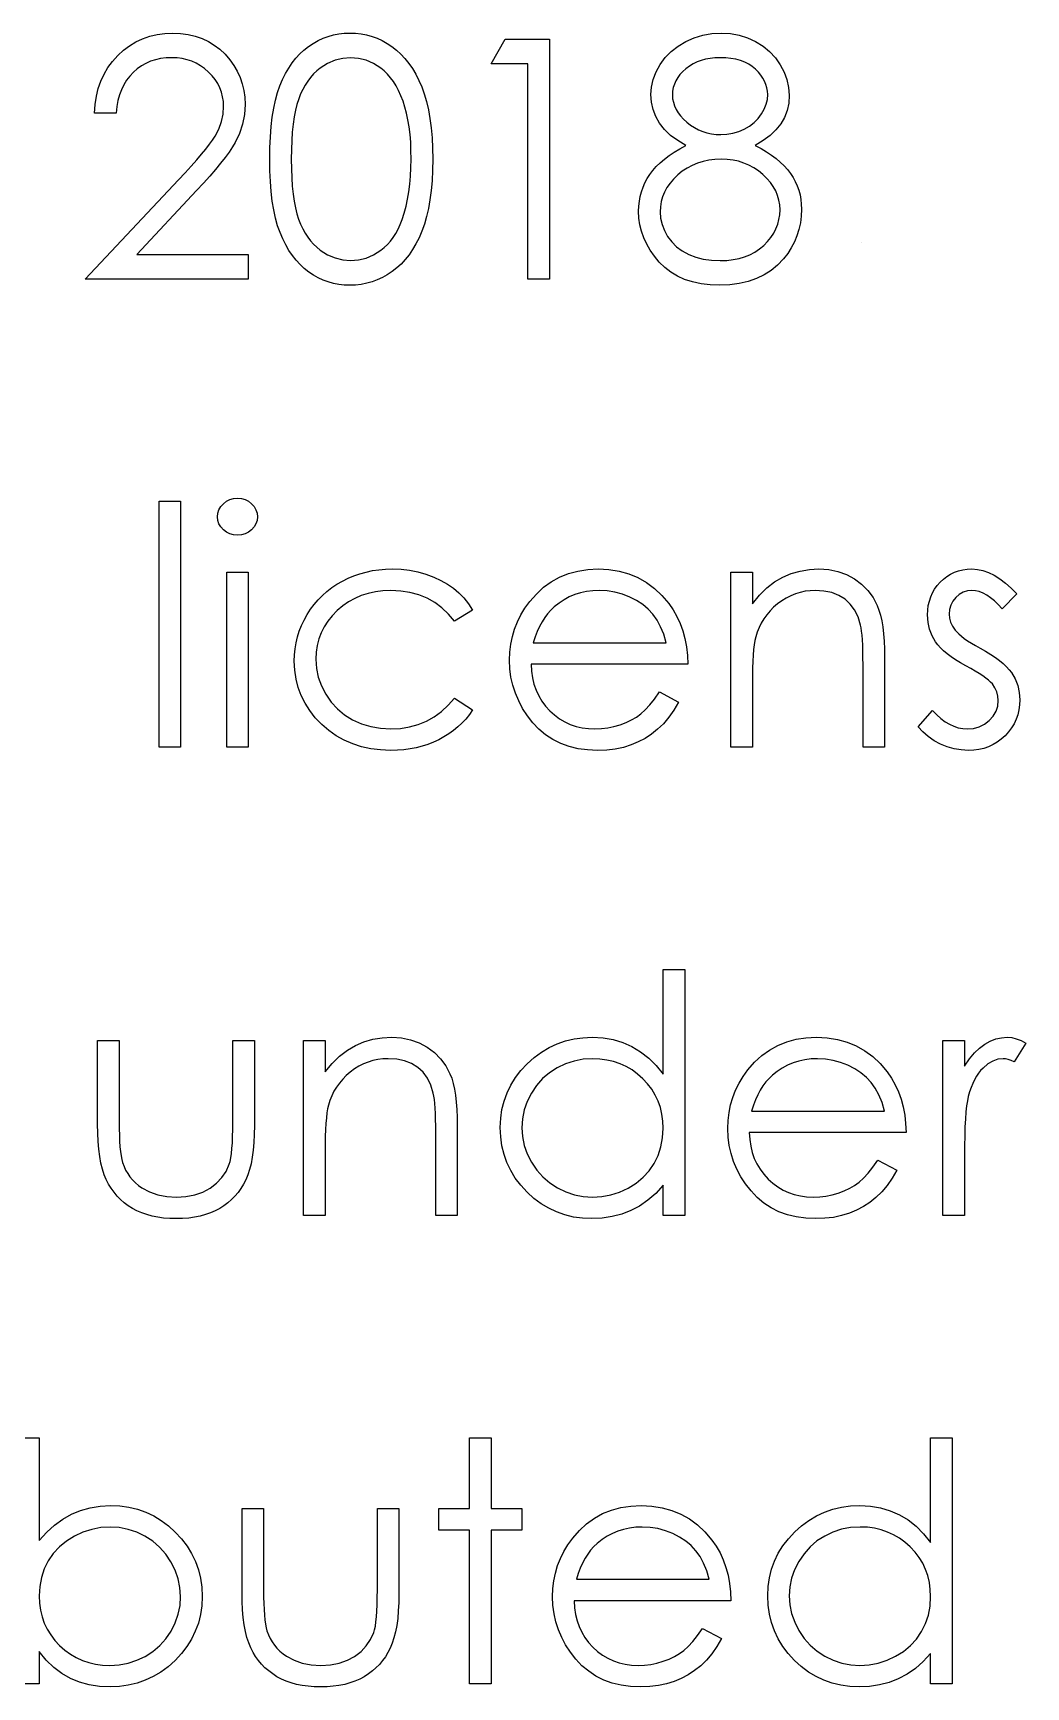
# Model space of a CAD drawing. Header units: millimetres. Extents: x -53 to 240, y 0 to 133.
# Drawn here: x 70.92 to 85.41, y 108.78 to 132.91 of the extents above; entities that cross this region are included whole.
import ezdxf

# ---------------------------------------------------------------- set-up
doc = ezdxf.new("R2010")
doc.units = ezdxf.units.MM

msp = doc.modelspace()

# ---------------------------------------------------------------- linework, layer by layer
at = {"color": 7, "linetype": 'Continuous'}
msp.add_line((83.011, 129.863), (83.011, 129.863), dxfattribs=at)
at = {"color": 7, "linetype": 'Continuous', "flags": 128}
for points in [[(72.13, 131.747), (71.816, 131.747), (71.816, 131.747), (71.824, 131.872), (71.842, 131.991), (71.87, 132.104), (71.908, 132.212), (71.955, 132.314), (72.011, 132.411), (72.078, 132.501), (72.154, 132.586), (72.238, 132.663), (72.327, 132.73), (72.42, 132.786), (72.518, 132.832), (72.621, 132.868), (72.728, 132.894), (72.84, 132.909), (72.957, 132.914), (72.957, 132.914), (73.072, 132.909), (73.182, 132.894), (73.286, 132.871), (73.385, 132.837), (73.477, 132.793), (73.564, 132.739), (73.646, 132.677), (73.722, 132.604), (73.791, 132.525), (73.85, 132.442), (73.9, 132.356), (73.942, 132.267), (73.973, 132.174), (73.996, 132.077), (74.01, 131.977), (74.014, 131.874), (74.014, 131.874), (74.005, 131.728), (73.978, 131.587), (73.933, 131.451), (73.869, 131.319), (73.829, 131.252), (73.78, 131.178), (73.722, 131.099), (73.656, 131.015), (73.581, 130.924), (73.498, 130.828), (73.407, 130.726), (73.306, 130.618), (73.306, 130.618), (72.431, 129.683), (72.431, 129.683), (74.059, 129.683), (74.059, 129.683), (74.059, 129.324), (74.059, 129.324), (71.681, 129.324), (71.681, 129.324), (73.039, 130.773), (73.039, 130.773), (73.137, 130.877), (73.227, 130.973), (73.308, 131.063), (73.379, 131.146), (73.442, 131.222), (73.496, 131.291), (73.54, 131.353), (73.576, 131.409), (73.63, 131.514), (73.67, 131.622), (73.693, 131.732), (73.7, 131.846), (73.7, 131.846), (73.697, 131.917), (73.686, 131.986), (73.67, 132.052), (73.646, 132.115), (73.614, 132.177), (73.576, 132.235), (73.532, 132.291), (73.48, 132.345), (73.423, 132.395), (73.364, 132.437), (73.301, 132.473), (73.236, 132.502), (73.166, 132.526), (73.095, 132.542), (73.02, 132.552), (72.941, 132.555), (72.941, 132.555), (72.859, 132.552), (72.781, 132.542), (72.705, 132.525), (72.634, 132.502), (72.566, 132.472), (72.501, 132.436), (72.44, 132.392), (72.383, 132.343), (72.33, 132.287), (72.284, 132.226), (72.243, 132.16), (72.208, 132.088), (72.18, 132.011), (72.157, 131.928), (72.14, 131.841), (72.13, 131.747)], [(74.373, 131.073), (74.376, 131.241), (74.383, 131.4), (74.394, 131.549), (74.411, 131.688), (74.431, 131.817), (74.457, 131.936), (74.487, 132.045), (74.521, 132.145), (74.56, 132.237), (74.603, 132.323), (74.65, 132.403), (74.7, 132.478), (74.754, 132.547), (74.812, 132.61), (74.873, 132.667), (74.939, 132.718), (75.008, 132.764), (75.079, 132.804), (75.151, 132.838), (75.226, 132.865), (75.302, 132.887), (75.381, 132.902), (75.461, 132.911), (75.544, 132.914), (75.544, 132.914), (75.627, 132.911), (75.709, 132.902), (75.788, 132.887), (75.866, 132.865), (75.942, 132.838), (76.015, 132.804), (76.088, 132.764), (76.157, 132.718), (76.224, 132.666), (76.288, 132.607), (76.347, 132.542), (76.403, 132.472), (76.456, 132.395), (76.505, 132.312), (76.55, 132.223), (76.592, 132.128), (76.629, 132.026), (76.662, 131.915), (76.689, 131.796), (76.712, 131.668), (76.729, 131.532), (76.742, 131.387), (76.749, 131.234), (76.752, 131.073), (76.752, 131.073), (76.749, 130.912), (76.742, 130.76), (76.729, 130.616), (76.712, 130.48), (76.69, 130.354), (76.663, 130.235), (76.631, 130.124), (76.594, 130.023), (76.553, 129.928), (76.508, 129.84), (76.459, 129.757), (76.407, 129.68), (76.351, 129.609), (76.29, 129.544), (76.227, 129.486), (76.159, 129.433), (76.089, 129.387), (76.017, 129.346), (75.943, 129.312), (75.867, 129.284), (75.789, 129.263), (75.709, 129.247), (75.627, 129.237), (75.544, 129.235), (75.544, 129.235), (75.461, 129.237), (75.381, 129.246), (75.302, 129.262), (75.227, 129.283), (75.152, 129.31), (75.08, 129.343), (75.01, 129.382), (74.942, 129.427), (74.877, 129.479), (74.815, 129.535), (74.758, 129.598), (74.704, 129.668), (74.653, 129.742), (74.606, 129.823), (74.563, 129.91), (74.523, 130.002), (74.488, 130.103), (74.458, 130.213), (74.432, 130.333), (74.411, 130.462), (74.394, 130.6), (74.383, 130.748), (74.376, 130.906), (74.373, 131.073)], [(77.81, 132.824), (78.457, 132.824), (78.457, 132.824), (78.457, 129.324), (78.457, 129.324), (78.143, 129.324), (78.143, 129.324), (78.143, 132.465), (78.143, 132.465), (77.604, 132.465), (77.604, 132.465), (77.81, 132.824)], [(81.46, 131.274), (81.545, 131.229), (81.624, 131.182), (81.697, 131.132), (81.765, 131.083), (81.826, 131.031), (81.882, 130.977), (81.931, 130.922), (81.974, 130.865), (82.012, 130.807), (82.045, 130.747), (82.073, 130.684), (82.096, 130.621), (82.114, 130.554), (82.126, 130.486), (82.133, 130.416), (82.136, 130.344), (82.136, 130.344), (82.132, 130.243), (82.119, 130.145), (82.099, 130.049), (82.07, 129.957), (82.033, 129.868), (81.987, 129.782), (81.934, 129.699), (81.871, 129.619), (81.871, 129.619), (81.786, 129.529), (81.692, 129.451), (81.589, 129.385), (81.477, 129.331), (81.356, 129.289), (81.227, 129.258), (81.089, 129.241), (80.942, 129.235), (80.942, 129.235), (80.801, 129.24), (80.669, 129.256), (80.545, 129.282), (80.43, 129.319), (80.324, 129.366), (80.227, 129.425), (80.139, 129.493), (80.059, 129.572), (79.988, 129.657), (79.927, 129.745), (79.876, 129.835), (79.833, 129.927), (79.8, 130.021), (79.777, 130.117), (79.763, 130.215), (79.758, 130.315), (79.758, 130.315), (79.761, 130.389), (79.769, 130.46), (79.781, 130.53), (79.799, 130.598), (79.822, 130.663), (79.85, 130.727), (79.883, 130.79), (79.921, 130.85), (79.965, 130.909), (80.015, 130.966), (80.071, 131.021), (80.135, 131.075), (80.203, 131.128), (80.279, 131.178), (80.36, 131.227), (80.449, 131.274), (80.449, 131.274), (80.329, 131.344), (80.225, 131.421), (80.137, 131.506), (80.065, 131.599), (80.009, 131.698), (79.97, 131.801), (79.945, 131.907), (79.938, 132.016), (79.938, 132.016), (79.946, 132.127), (79.971, 132.237), (80.014, 132.347), (80.073, 132.454), (80.147, 132.556), (80.234, 132.646), (80.334, 132.724), (80.447, 132.791), (80.569, 132.845), (80.695, 132.883), (80.827, 132.906), (80.963, 132.914), (80.963, 132.914), (81.097, 132.906), (81.224, 132.883), (81.347, 132.844), (81.465, 132.79), (81.574, 132.723), (81.67, 132.643), (81.754, 132.554), (81.826, 132.453), (81.883, 132.345), (81.924, 132.235), (81.948, 132.122), (81.957, 132.006), (81.957, 132.006), (81.949, 131.893), (81.926, 131.785), (81.887, 131.684), (81.833, 131.59), (81.763, 131.501), (81.678, 131.42), (81.576, 131.344), (81.46, 131.274)], [(74.688, 131.074), (74.689, 130.934), (74.695, 130.802), (74.703, 130.679), (74.714, 130.565), (74.73, 130.46), (74.748, 130.363), (74.77, 130.276), (74.795, 130.197), (74.824, 130.125), (74.855, 130.058), (74.889, 129.995), (74.927, 129.936), (74.969, 129.882), (75.013, 129.833), (75.061, 129.788), (75.111, 129.747), (75.218, 129.68), (75.327, 129.632), (75.439, 129.603), (75.554, 129.594), (75.554, 129.594), (75.67, 129.603), (75.782, 129.631), (75.89, 129.678), (75.994, 129.744), (76.044, 129.784), (76.091, 129.828), (76.134, 129.877), (76.175, 129.931), (76.212, 129.99), (76.246, 130.053), (76.277, 130.121), (76.305, 130.194), (76.305, 130.194), (76.336, 130.288), (76.363, 130.387), (76.386, 130.49), (76.405, 130.597), (76.419, 130.709), (76.429, 130.826), (76.435, 130.948), (76.438, 131.074), (76.438, 131.074), (76.435, 131.201), (76.431, 131.321), (76.421, 131.435), (76.408, 131.544), (76.391, 131.647), (76.372, 131.744), (76.347, 131.835), (76.32, 131.921), (76.289, 132), (76.255, 132.074), (76.219, 132.143), (76.18, 132.206), (76.137, 132.263), (76.092, 132.315), (76.044, 132.362), (75.994, 132.402), (75.888, 132.469), (75.78, 132.517), (75.668, 132.545), (75.554, 132.555), (75.554, 132.555), (75.438, 132.545), (75.326, 132.517), (75.217, 132.469), (75.111, 132.402), (75.061, 132.362), (75.014, 132.317), (74.969, 132.268), (74.929, 132.214), (74.891, 132.155), (74.856, 132.092), (74.824, 132.025), (74.796, 131.953), (74.77, 131.874), (74.749, 131.787), (74.73, 131.691), (74.715, 131.585), (74.703, 131.47), (74.695, 131.348), (74.689, 131.215), (74.688, 131.074)], [(80.946, 132.555), (80.872, 132.552), (80.802, 132.545), (80.735, 132.533), (80.672, 132.515), (80.611, 132.492), (80.554, 132.465), (80.5, 132.432), (80.449, 132.394), (80.402, 132.352), (80.362, 132.31), (80.329, 132.265), (80.301, 132.218), (80.28, 132.169), (80.264, 132.118), (80.254, 132.066), (80.252, 132.011), (80.252, 132.011), (80.255, 131.956), (80.265, 131.904), (80.281, 131.852), (80.305, 131.801), (80.334, 131.752), (80.371, 131.704), (80.414, 131.658), (80.463, 131.612), (80.517, 131.57), (80.574, 131.534), (80.632, 131.503), (80.693, 131.478), (80.756, 131.459), (80.822, 131.444), (80.889, 131.436), (80.958, 131.433), (80.958, 131.433), (81.047, 131.438), (81.134, 131.454), (81.219, 131.479), (81.301, 131.514), (81.377, 131.558), (81.444, 131.61), (81.502, 131.669), (81.552, 131.735), (81.592, 131.806), (81.62, 131.876), (81.637, 131.947), (81.643, 132.018), (81.643, 132.018), (81.64, 132.068), (81.631, 132.116), (81.617, 132.163), (81.598, 132.21), (81.573, 132.256), (81.542, 132.3), (81.506, 132.343), (81.464, 132.386), (81.417, 132.425), (81.365, 132.46), (81.308, 132.489), (81.245, 132.513), (81.178, 132.531), (81.106, 132.545), (81.029, 132.552), (80.946, 132.555)], [(80.966, 131.074), (80.873, 131.071), (80.784, 131.06), (80.698, 131.042), (80.617, 131.017), (80.539, 130.984), (80.465, 130.944), (80.395, 130.897), (80.329, 130.843), (80.268, 130.784), (80.217, 130.723), (80.172, 130.659), (80.137, 130.593), (80.108, 130.525), (80.088, 130.454), (80.076, 130.38), (80.072, 130.304), (80.072, 130.304), (80.079, 130.211), (80.1, 130.12), (80.134, 130.031), (80.182, 129.945), (80.242, 129.866), (80.313, 129.796), (80.395, 129.735), (80.489, 129.685), (80.592, 129.645), (80.702, 129.617), (80.82, 129.599), (80.946, 129.594), (80.946, 129.594), (81.044, 129.597), (81.136, 129.608), (81.224, 129.625), (81.306, 129.65), (81.383, 129.68), (81.455, 129.719), (81.523, 129.764), (81.584, 129.816), (81.64, 129.873), (81.688, 129.933), (81.73, 129.995), (81.763, 130.058), (81.789, 130.124), (81.807, 130.193), (81.819, 130.264), (81.822, 130.337), (81.822, 130.337), (81.818, 130.409), (81.807, 130.478), (81.787, 130.545), (81.76, 130.61), (81.724, 130.673), (81.681, 130.734), (81.63, 130.793), (81.571, 130.85), (81.507, 130.903), (81.439, 130.948), (81.369, 130.987), (81.294, 131.018), (81.217, 131.043), (81.136, 131.06), (81.053, 131.071), (80.966, 131.074)], [(72.758, 126.081), (73.072, 126.081), (73.072, 126.081), (73.072, 122.491), (73.072, 122.491), (72.758, 122.491), (72.758, 122.491), (72.758, 126.081)], [(73.901, 126.126), (73.959, 126.121), (74.013, 126.106), (74.063, 126.081), (74.108, 126.046), (74.146, 126.005), (74.172, 125.959), (74.188, 125.909), (74.194, 125.855), (74.194, 125.855), (74.188, 125.802), (74.172, 125.753), (74.146, 125.708), (74.108, 125.666), (74.063, 125.632), (74.013, 125.607), (73.959, 125.592), (73.901, 125.587), (73.901, 125.587), (73.843, 125.592), (73.791, 125.607), (73.741, 125.632), (73.696, 125.666), (73.659, 125.708), (73.632, 125.753), (73.616, 125.802), (73.611, 125.855), (73.611, 125.855), (73.616, 125.909), (73.632, 125.959), (73.659, 126.005), (73.696, 126.046), (73.741, 126.081), (73.791, 126.106), (73.843, 126.121), (73.901, 126.126)], [(73.745, 125.049), (74.059, 125.049), (74.059, 125.049), (74.059, 122.491), (74.059, 122.491), (73.745, 122.491), (73.745, 122.491), (73.745, 125.049)], [(77.335, 124.494), (77.072, 124.331), (77.072, 124.331), (76.983, 124.436), (76.886, 124.527), (76.781, 124.604), (76.669, 124.667), (76.548, 124.716), (76.42, 124.751), (76.285, 124.772), (76.141, 124.779), (76.141, 124.779), (76.026, 124.775), (75.915, 124.761), (75.81, 124.738), (75.71, 124.707), (75.614, 124.665), (75.524, 124.615), (75.438, 124.556), (75.358, 124.487), (75.285, 124.412), (75.222, 124.333), (75.168, 124.25), (75.124, 124.163), (75.09, 124.073), (75.066, 123.978), (75.051, 123.879), (75.047, 123.777), (75.047, 123.777), (75.056, 123.643), (75.082, 123.513), (75.127, 123.387), (75.19, 123.265), (75.268, 123.152), (75.36, 123.052), (75.464, 122.966), (75.583, 122.893), (75.712, 122.835), (75.848, 122.793), (75.992, 122.769), (76.143, 122.76), (76.143, 122.76), (76.282, 122.767), (76.414, 122.788), (76.54, 122.823), (76.66, 122.872), (76.773, 122.935), (76.879, 123.013), (76.979, 123.104), (77.072, 123.209), (77.072, 123.209), (77.335, 123.036), (77.335, 123.036), (77.287, 122.968), (77.235, 122.904), (77.179, 122.844), (77.12, 122.788), (77.057, 122.735), (76.989, 122.687), (76.917, 122.642), (76.842, 122.601), (76.764, 122.565), (76.682, 122.533), (76.599, 122.506), (76.512, 122.485), (76.423, 122.468), (76.33, 122.456), (76.236, 122.448), (76.138, 122.446), (76.138, 122.446), (75.99, 122.452), (75.848, 122.47), (75.713, 122.499), (75.584, 122.541), (75.461, 122.594), (75.345, 122.659), (75.235, 122.736), (75.132, 122.825), (75.038, 122.923), (74.957, 123.026), (74.889, 123.133), (74.833, 123.246), (74.789, 123.365), (74.758, 123.487), (74.739, 123.616), (74.732, 123.749), (74.732, 123.749), (74.735, 123.839), (74.744, 123.928), (74.758, 124.016), (74.779, 124.101), (74.805, 124.186), (74.838, 124.268), (74.875, 124.349), (74.919, 124.428), (74.968, 124.505), (75.021, 124.576), (75.079, 124.644), (75.141, 124.707), (75.207, 124.766), (75.278, 124.821), (75.354, 124.871), (75.433, 124.918), (75.516, 124.959), (75.601, 124.995), (75.689, 125.025), (75.779, 125.049), (75.872, 125.069), (75.966, 125.082), (76.064, 125.091), (76.164, 125.094), (76.164, 125.094), (76.29, 125.089), (76.414, 125.074), (76.535, 125.05), (76.654, 125.016), (76.768, 124.974), (76.873, 124.926), (76.968, 124.872), (77.055, 124.812), (77.134, 124.746), (77.207, 124.671), (77.275, 124.587), (77.335, 124.494)], [(80.062, 123.299), (80.341, 123.152), (80.341, 123.152), (80.273, 123.035), (80.199, 122.93), (80.121, 122.836), (80.036, 122.755), (79.947, 122.684), (79.853, 122.622), (79.753, 122.569), (79.648, 122.525), (79.537, 122.49), (79.418, 122.466), (79.293, 122.451), (79.16, 122.446), (79.16, 122.446), (79.013, 122.452), (78.874, 122.471), (78.744, 122.503), (78.621, 122.547), (78.507, 122.604), (78.401, 122.673), (78.303, 122.755), (78.214, 122.85), (78.134, 122.952), (78.065, 123.058), (78.007, 123.168), (77.959, 123.28), (77.921, 123.396), (77.894, 123.515), (77.879, 123.637), (77.873, 123.763), (77.873, 123.763), (77.878, 123.881), (77.892, 123.996), (77.915, 124.107), (77.947, 124.216), (77.988, 124.321), (78.039, 124.423), (78.099, 124.521), (78.168, 124.617), (78.168, 124.617), (78.265, 124.728), (78.371, 124.826), (78.483, 124.907), (78.605, 124.974), (78.734, 125.026), (78.87, 125.064), (79.015, 125.086), (79.168, 125.094), (79.168, 125.094), (79.325, 125.086), (79.474, 125.062), (79.615, 125.023), (79.748, 124.968), (79.872, 124.897), (79.989, 124.81), (80.097, 124.708), (80.198, 124.59), (80.198, 124.59), (80.262, 124.498), (80.318, 124.402), (80.365, 124.298), (80.404, 124.19), (80.435, 124.077), (80.457, 123.958), (80.47, 123.833), (80.476, 123.703), (80.476, 123.703), (78.188, 123.703), (78.188, 123.703), (78.194, 123.602), (78.208, 123.505), (78.23, 123.413), (78.261, 123.326), (78.299, 123.244), (78.345, 123.166), (78.4, 123.093), (78.462, 123.025), (78.531, 122.963), (78.603, 122.909), (78.68, 122.863), (78.76, 122.826), (78.845, 122.797), (78.933, 122.777), (79.025, 122.764), (79.121, 122.76), (79.121, 122.76), (79.215, 122.764), (79.307, 122.775), (79.398, 122.794), (79.487, 122.82), (79.574, 122.852), (79.653, 122.89), (79.725, 122.932), (79.791, 122.979), (79.855, 123.036), (79.921, 123.109), (79.991, 123.196), (80.062, 123.299)], [(81.104, 125.049), (81.418, 125.049), (81.418, 125.049), (81.418, 124.587), (81.418, 124.587), (81.521, 124.711), (81.629, 124.817), (81.743, 124.904), (81.862, 124.973), (81.986, 125.026), (82.116, 125.063), (82.251, 125.086), (82.391, 125.094), (82.391, 125.094), (82.533, 125.084), (82.666, 125.058), (82.791, 125.012), (82.908, 124.949), (83.013, 124.871), (83.104, 124.779), (83.18, 124.676), (83.241, 124.559), (83.266, 124.494), (83.288, 124.42), (83.306, 124.338), (83.321, 124.247), (83.332, 124.147), (83.341, 124.039), (83.346, 123.922), (83.348, 123.797), (83.348, 123.797), (83.348, 122.491), (83.348, 122.491), (83.034, 122.491), (83.034, 122.491), (83.034, 123.694), (83.034, 123.694), (83.033, 123.799), (83.032, 123.894), (83.029, 123.98), (83.025, 124.058), (83.019, 124.126), (83.013, 124.185), (83.005, 124.235), (82.997, 124.276), (82.997, 124.276), (82.961, 124.394), (82.911, 124.496), (82.848, 124.582), (82.771, 124.653), (82.682, 124.709), (82.579, 124.748), (82.464, 124.772), (82.337, 124.779), (82.337, 124.779), (82.261, 124.777), (82.187, 124.768), (82.115, 124.752), (82.046, 124.731), (81.978, 124.703), (81.912, 124.67), (81.848, 124.63), (81.786, 124.585), (81.728, 124.534), (81.676, 124.481), (81.628, 124.425), (81.585, 124.366), (81.548, 124.305), (81.516, 124.24), (81.488, 124.172), (81.467, 124.102), (81.467, 124.102), (81.455, 124.05), (81.446, 123.989), (81.437, 123.918), (81.43, 123.836), (81.425, 123.746), (81.421, 123.646), (81.419, 123.536), (81.418, 123.416), (81.418, 123.416), (81.418, 122.491), (81.418, 122.491), (81.104, 122.491), (81.104, 122.491), (81.104, 125.049)], [(85.277, 124.73), (85.064, 124.51), (85.064, 124.51), (85.008, 124.573), (84.952, 124.628), (84.896, 124.674), (84.841, 124.712), (84.786, 124.742), (84.731, 124.763), (84.676, 124.775), (84.622, 124.779), (84.622, 124.779), (84.557, 124.773), (84.496, 124.753), (84.439, 124.721), (84.388, 124.676), (84.345, 124.622), (84.315, 124.564), (84.296, 124.502), (84.29, 124.435), (84.29, 124.435), (84.296, 124.375), (84.312, 124.317), (84.339, 124.259), (84.377, 124.203), (84.377, 124.203), (84.402, 124.174), (84.432, 124.145), (84.469, 124.113), (84.512, 124.081), (84.561, 124.047), (84.615, 124.013), (84.676, 123.977), (84.742, 123.939), (84.742, 123.939), (84.824, 123.893), (84.898, 123.848), (84.966, 123.802), (85.027, 123.757), (85.081, 123.712), (85.129, 123.668), (85.169, 123.624), (85.203, 123.581), (85.203, 123.581), (85.255, 123.49), (85.293, 123.394), (85.314, 123.292), (85.322, 123.185), (85.322, 123.185), (85.319, 123.109), (85.309, 123.036), (85.292, 122.966), (85.269, 122.9), (85.238, 122.835), (85.202, 122.774), (85.158, 122.716), (85.108, 122.661), (85.052, 122.61), (84.994, 122.567), (84.932, 122.53), (84.867, 122.5), (84.798, 122.476), (84.726, 122.459), (84.651, 122.45), (84.573, 122.446), (84.573, 122.446), (84.467, 122.452), (84.364, 122.469), (84.263, 122.498), (84.164, 122.538), (84.071, 122.588), (83.986, 122.648), (83.909, 122.716), (83.841, 122.792), (83.841, 122.792), (84.05, 123.029), (84.05, 123.029), (84.11, 122.966), (84.171, 122.912), (84.233, 122.865), (84.296, 122.828), (84.36, 122.798), (84.425, 122.777), (84.49, 122.764), (84.557, 122.76), (84.557, 122.76), (84.647, 122.768), (84.73, 122.791), (84.807, 122.829), (84.876, 122.883), (84.934, 122.947), (84.975, 123.017), (85, 123.091), (85.008, 123.172), (85.008, 123.172), (85.002, 123.238), (84.986, 123.301), (84.96, 123.36), (84.922, 123.416), (84.922, 123.416), (84.897, 123.442), (84.866, 123.471), (84.827, 123.502), (84.782, 123.534), (84.73, 123.568), (84.672, 123.603), (84.606, 123.64), (84.534, 123.679), (84.534, 123.679), (84.456, 123.724), (84.385, 123.768), (84.32, 123.812), (84.261, 123.855), (84.209, 123.899), (84.165, 123.942), (84.125, 123.986), (84.093, 124.029), (84.093, 124.029), (84.042, 124.118), (84.005, 124.214), (83.983, 124.315), (83.976, 124.423), (83.976, 124.423), (83.979, 124.493), (83.987, 124.561), (84.002, 124.625), (84.022, 124.687), (84.048, 124.745), (84.079, 124.8), (84.116, 124.853), (84.159, 124.902), (84.207, 124.947), (84.257, 124.986), (84.31, 125.019), (84.367, 125.046), (84.426, 125.067), (84.489, 125.082), (84.554, 125.091), (84.622, 125.094), (84.622, 125.094), (84.704, 125.088), (84.785, 125.071), (84.867, 125.042), (84.949, 125.002), (85.031, 124.951), (85.113, 124.889), (85.195, 124.815), (85.277, 124.73)], [(80.162, 124.017), (80.125, 124.141), (80.079, 124.251), (80.027, 124.349), (79.966, 124.433), (79.898, 124.507), (79.818, 124.574), (79.728, 124.633), (79.628, 124.684), (79.521, 124.726), (79.411, 124.756), (79.299, 124.774), (79.184, 124.779), (79.184, 124.779), (79.09, 124.776), (78.999, 124.765), (78.911, 124.746), (78.828, 124.72), (78.746, 124.685), (78.669, 124.645), (78.596, 124.596), (78.525, 124.54), (78.525, 124.54), (78.476, 124.493), (78.43, 124.441), (78.387, 124.385), (78.348, 124.322), (78.312, 124.254), (78.278, 124.18), (78.248, 124.101), (78.221, 124.017), (78.221, 124.017), (80.162, 124.017)], [(80.431, 119.247), (80.431, 115.658), (80.431, 115.658), (80.117, 115.658), (80.117, 115.658), (80.117, 116.1), (80.117, 116.1), (80.008, 115.982), (79.894, 115.881), (79.772, 115.797), (79.644, 115.73), (79.511, 115.679), (79.371, 115.642), (79.225, 115.62), (79.072, 115.613), (79.072, 115.613), (78.937, 115.619), (78.807, 115.637), (78.681, 115.667), (78.561, 115.71), (78.446, 115.764), (78.335, 115.831), (78.23, 115.909), (78.129, 116), (78.038, 116.1), (77.958, 116.205), (77.892, 116.315), (77.836, 116.43), (77.794, 116.551), (77.763, 116.676), (77.745, 116.807), (77.739, 116.943), (77.739, 116.943), (77.745, 117.077), (77.763, 117.206), (77.794, 117.329), (77.838, 117.448), (77.893, 117.562), (77.96, 117.671), (78.04, 117.775), (78.133, 117.874), (78.234, 117.964), (78.34, 118.043), (78.451, 118.109), (78.568, 118.163), (78.689, 118.206), (78.815, 118.236), (78.946, 118.254), (79.082, 118.26), (79.082, 118.26), (79.239, 118.252), (79.387, 118.227), (79.528, 118.184), (79.661, 118.125), (79.787, 118.049), (79.905, 117.957), (80.015, 117.847), (80.117, 117.72), (80.117, 117.72), (80.117, 119.247), (80.117, 119.247), (80.431, 119.247)], [(74.867, 118.215), (75.181, 118.215), (75.181, 118.215), (75.181, 117.754), (75.181, 117.754), (75.284, 117.877), (75.392, 117.983), (75.506, 118.07), (75.625, 118.14), (75.749, 118.192), (75.879, 118.23), (76.014, 118.252), (76.154, 118.26), (76.154, 118.26), (76.296, 118.251), (76.429, 118.224), (76.554, 118.179), (76.67, 118.116), (76.776, 118.037), (76.867, 117.946), (76.942, 117.842), (77.003, 117.726), (77.029, 117.661), (77.05, 117.586), (77.069, 117.504), (77.084, 117.413), (77.095, 117.314), (77.104, 117.206), (77.109, 117.089), (77.111, 116.964), (77.111, 116.964), (77.111, 115.658), (77.111, 115.658), (76.797, 115.658), (76.797, 115.658), (76.797, 116.861), (76.797, 116.861), (76.796, 116.965), (76.794, 117.061), (76.792, 117.147), (76.787, 117.225), (76.782, 117.293), (76.776, 117.352), (76.768, 117.402), (76.759, 117.443), (76.759, 117.443), (76.724, 117.56), (76.674, 117.663), (76.611, 117.749), (76.534, 117.82), (76.445, 117.875), (76.342, 117.915), (76.227, 117.938), (76.1, 117.946), (76.1, 117.946), (76.024, 117.943), (75.95, 117.934), (75.878, 117.919), (75.809, 117.898), (75.741, 117.87), (75.675, 117.837), (75.611, 117.797), (75.549, 117.751), (75.491, 117.701), (75.438, 117.648), (75.391, 117.592), (75.348, 117.533), (75.311, 117.471), (75.279, 117.407), (75.251, 117.339), (75.23, 117.269), (75.23, 117.269), (75.218, 117.217), (75.208, 117.155), (75.2, 117.084), (75.193, 117.003), (75.188, 116.913), (75.184, 116.812), (75.182, 116.702), (75.181, 116.582), (75.181, 116.582), (75.181, 115.658), (75.181, 115.658), (74.867, 115.658), (74.867, 115.658), (74.867, 118.215)], [(83.248, 116.465), (83.527, 116.319), (83.527, 116.319), (83.459, 116.202), (83.385, 116.097), (83.306, 116.003), (83.222, 115.921), (83.133, 115.85), (83.039, 115.789), (82.939, 115.735), (82.834, 115.691), (82.722, 115.657), (82.604, 115.632), (82.478, 115.618), (82.346, 115.613), (82.346, 115.613), (82.199, 115.619), (82.06, 115.638), (81.929, 115.67), (81.807, 115.714), (81.693, 115.771), (81.587, 115.84), (81.489, 115.922), (81.4, 116.017), (81.32, 116.119), (81.251, 116.225), (81.193, 116.334), (81.145, 116.447), (81.107, 116.563), (81.08, 116.681), (81.065, 116.804), (81.059, 116.929), (81.059, 116.929), (81.064, 117.047), (81.078, 117.162), (81.101, 117.274), (81.133, 117.382), (81.174, 117.488), (81.225, 117.589), (81.285, 117.688), (81.354, 117.783), (81.354, 117.783), (81.451, 117.895), (81.556, 117.992), (81.669, 118.074), (81.791, 118.141), (81.92, 118.193), (82.056, 118.231), (82.201, 118.252), (82.354, 118.26), (82.354, 118.26), (82.511, 118.252), (82.66, 118.229), (82.801, 118.189), (82.933, 118.135), (83.058, 118.064), (83.175, 117.977), (83.283, 117.875), (83.384, 117.757), (83.384, 117.757), (83.448, 117.665), (83.503, 117.568), (83.551, 117.465), (83.59, 117.357), (83.621, 117.244), (83.643, 117.124), (83.656, 117), (83.662, 116.869), (83.662, 116.869), (81.373, 116.869), (81.373, 116.869), (81.38, 116.768), (81.394, 116.671), (81.416, 116.58), (81.447, 116.493), (81.485, 116.411), (81.531, 116.333), (81.586, 116.26), (81.648, 116.191), (81.717, 116.129), (81.789, 116.076), (81.866, 116.03), (81.946, 115.993), (82.03, 115.964), (82.119, 115.944), (82.211, 115.931), (82.307, 115.927), (82.307, 115.927), (82.401, 115.93), (82.492, 115.942), (82.584, 115.961), (82.673, 115.986), (82.76, 116.019), (82.839, 116.057), (82.911, 116.099), (82.977, 116.146), (83.041, 116.202), (83.107, 116.275), (83.177, 116.362), (83.248, 116.465)], [(84.2, 118.215), (84.514, 118.215), (84.514, 118.215), (84.514, 117.839), (84.514, 117.839), (84.586, 117.943), (84.66, 118.031), (84.735, 118.103), (84.812, 118.161), (84.891, 118.204), (84.972, 118.236), (85.054, 118.254), (85.138, 118.26), (85.138, 118.26), (85.204, 118.255), (85.271, 118.238), (85.34, 118.211), (85.412, 118.173), (85.412, 118.173), (85.239, 117.901), (85.239, 117.901), (85.194, 117.92), (85.152, 117.935), (85.113, 117.943), (85.079, 117.946), (85.079, 117.946), (85.004, 117.938), (84.93, 117.912), (84.857, 117.87), (84.786, 117.811), (84.751, 117.776), (84.719, 117.735), (84.69, 117.69), (84.662, 117.64), (84.636, 117.586), (84.612, 117.527), (84.59, 117.463), (84.571, 117.395), (84.571, 117.395), (84.557, 117.334), (84.546, 117.259), (84.536, 117.17), (84.529, 117.067), (84.522, 116.951), (84.518, 116.82), (84.515, 116.676), (84.514, 116.517), (84.514, 116.517), (84.514, 115.658), (84.514, 115.658), (84.2, 115.658), (84.2, 115.658), (84.2, 118.215)], [(71.861, 118.215), (72.175, 118.215), (72.175, 118.215), (72.175, 117.029), (72.175, 117.029), (72.175, 116.925), (72.178, 116.829), (72.182, 116.742), (72.187, 116.662), (72.194, 116.592), (72.203, 116.53), (72.213, 116.477), (72.225, 116.431), (72.225, 116.431), (72.246, 116.374), (72.27, 116.32), (72.3, 116.27), (72.332, 116.222), (72.37, 116.177), (72.412, 116.136), (72.458, 116.097), (72.508, 116.062), (72.619, 116.003), (72.739, 115.961), (72.87, 115.935), (73.01, 115.927), (73.01, 115.927), (73.15, 115.935), (73.279, 115.96), (73.397, 116.001), (73.503, 116.059), (73.597, 116.129), (73.674, 116.212), (73.737, 116.303), (73.783, 116.406), (73.783, 116.406), (73.795, 116.448), (73.806, 116.5), (73.815, 116.562), (73.822, 116.635), (73.828, 116.718), (73.831, 116.812), (73.834, 116.915), (73.835, 117.029), (73.835, 117.029), (73.835, 118.215), (73.835, 118.215), (74.149, 118.215), (74.149, 118.215), (74.149, 116.97), (74.149, 116.97), (74.147, 116.843), (74.141, 116.724), (74.132, 116.613), (74.118, 116.51), (74.1, 116.415), (74.078, 116.329), (74.052, 116.25), (74.023, 116.179), (73.989, 116.115), (73.952, 116.054), (73.91, 115.996), (73.865, 115.942), (73.815, 115.892), (73.762, 115.846), (73.705, 115.802), (73.643, 115.763), (73.578, 115.728), (73.508, 115.697), (73.435, 115.672), (73.358, 115.651), (73.276, 115.634), (73.19, 115.622), (73.101, 115.615), (73.007, 115.613), (73.007, 115.613), (72.914, 115.615), (72.824, 115.622), (72.738, 115.634), (72.656, 115.651), (72.579, 115.672), (72.505, 115.697), (72.435, 115.728), (72.369, 115.763), (72.307, 115.802), (72.249, 115.846), (72.195, 115.893), (72.145, 115.943), (72.1, 115.998), (72.058, 116.056), (72.02, 116.118), (71.987, 116.183), (71.957, 116.254), (71.931, 116.334), (71.91, 116.423), (71.892, 116.52), (71.878, 116.626), (71.868, 116.739), (71.863, 116.862), (71.861, 116.993), (71.861, 116.993), (71.861, 118.215)], [(79.086, 117.946), (78.949, 117.938), (78.817, 117.913), (78.691, 117.872), (78.57, 117.814), (78.457, 117.742), (78.357, 117.656), (78.269, 117.557), (78.192, 117.444), (78.131, 117.323), (78.088, 117.199), (78.061, 117.071), (78.053, 116.94), (78.053, 116.94), (78.062, 116.81), (78.088, 116.682), (78.132, 116.557), (78.194, 116.435), (78.271, 116.322), (78.359, 116.221), (78.46, 116.134), (78.573, 116.061), (78.694, 116.002), (78.82, 115.961), (78.95, 115.935), (79.084, 115.927), (79.084, 115.927), (79.22, 115.935), (79.352, 115.96), (79.48, 116.001), (79.605, 116.059), (79.721, 116.132), (79.823, 116.216), (79.91, 116.312), (79.984, 116.419), (80.042, 116.536), (80.084, 116.661), (80.109, 116.792), (80.117, 116.931), (80.117, 116.931), (80.112, 117.037), (80.098, 117.138), (80.075, 117.236), (80.043, 117.328), (80.001, 117.417), (79.949, 117.501), (79.889, 117.58), (79.819, 117.655), (79.743, 117.723), (79.662, 117.783), (79.576, 117.833), (79.487, 117.873), (79.393, 117.905), (79.295, 117.928), (79.193, 117.942), (79.086, 117.946)], [(83.348, 117.183), (83.311, 117.307), (83.265, 117.418), (83.213, 117.516), (83.152, 117.6), (83.083, 117.674), (83.004, 117.741), (82.914, 117.8), (82.814, 117.851), (82.707, 117.893), (82.597, 117.922), (82.485, 117.94), (82.37, 117.946), (82.37, 117.946), (82.276, 117.943), (82.185, 117.931), (82.097, 117.912), (82.014, 117.887), (81.932, 117.852), (81.855, 117.811), (81.782, 117.762), (81.711, 117.706), (81.711, 117.706), (81.662, 117.66), (81.616, 117.608), (81.573, 117.551), (81.534, 117.489), (81.498, 117.42), (81.464, 117.347), (81.434, 117.268), (81.406, 117.183), (81.406, 117.183), (83.348, 117.183)], [(70.694, 112.414), (71.008, 112.414), (71.008, 112.414), (71.008, 110.918), (71.008, 110.918), (71.117, 111.038), (71.231, 111.141), (71.352, 111.228), (71.479, 111.3), (71.613, 111.355), (71.753, 111.395), (71.899, 111.419), (72.051, 111.427), (72.051, 111.427), (72.187, 111.421), (72.318, 111.402), (72.443, 111.372), (72.564, 111.33), (72.679, 111.275), (72.79, 111.209), (72.895, 111.13), (72.995, 111.039), (73.087, 110.94), (73.166, 110.835), (73.233, 110.725), (73.289, 110.61), (73.332, 110.49), (73.362, 110.365), (73.38, 110.234), (73.386, 110.098), (73.386, 110.098), (73.38, 109.964), (73.362, 109.835), (73.331, 109.711), (73.287, 109.592), (73.232, 109.478), (73.164, 109.369), (73.084, 109.265), (72.992, 109.166), (72.891, 109.075), (72.784, 108.997), (72.673, 108.93), (72.557, 108.876), (72.436, 108.833), (72.309, 108.803), (72.178, 108.786), (72.042, 108.779), (72.042, 108.779), (71.886, 108.787), (71.738, 108.81), (71.598, 108.85), (71.465, 108.904), (71.339, 108.975), (71.221, 109.064), (71.111, 109.172), (71.008, 109.298), (71.008, 109.298), (71.008, 108.824), (71.008, 108.824), (70.694, 108.824)], [(77.29, 112.414), (77.604, 112.414), (77.604, 112.414), (77.604, 111.382), (77.604, 111.382), (78.053, 111.382), (78.053, 111.382), (78.053, 111.068), (78.053, 111.068), (77.604, 111.068), (77.604, 111.068), (77.604, 108.824), (77.604, 108.824), (77.29, 108.824), (77.29, 108.824), (77.29, 111.068), (77.29, 111.068), (76.841, 111.068), (76.841, 111.068), (76.841, 111.382), (76.841, 111.382), (77.29, 111.382), (77.29, 111.382), (77.29, 112.414)], [(84.335, 112.414), (84.335, 108.824), (84.335, 108.824), (84.021, 108.824), (84.021, 108.824), (84.021, 109.267), (84.021, 109.267), (83.912, 109.149), (83.798, 109.048), (83.676, 108.964), (83.548, 108.897), (83.414, 108.845), (83.275, 108.809), (83.128, 108.786), (82.976, 108.779), (82.976, 108.779), (82.841, 108.786), (82.71, 108.804), (82.585, 108.834), (82.464, 108.876), (82.349, 108.931), (82.239, 108.997), (82.133, 109.076), (82.033, 109.167), (81.941, 109.267), (81.862, 109.371), (81.796, 109.481), (81.74, 109.597), (81.697, 109.718), (81.667, 109.843), (81.649, 109.974), (81.643, 110.11), (81.643, 110.11), (81.649, 110.243), (81.667, 110.372), (81.698, 110.496), (81.742, 110.615), (81.797, 110.729), (81.864, 110.837), (81.944, 110.942), (82.037, 111.041), (82.138, 111.131), (82.244, 111.21), (82.355, 111.276), (82.471, 111.33), (82.593, 111.373), (82.719, 111.403), (82.85, 111.421), (82.986, 111.427), (82.986, 111.427), (83.142, 111.418), (83.291, 111.393), (83.432, 111.35), (83.565, 111.292), (83.691, 111.216), (83.809, 111.123), (83.919, 111.013), (84.021, 110.887), (84.021, 110.887), (84.021, 112.414), (84.021, 112.414), (84.335, 112.414)], [(73.97, 111.382), (74.284, 111.382), (74.284, 111.382), (74.284, 110.196), (74.284, 110.196), (74.284, 110.091), (74.287, 109.996), (74.291, 109.908), (74.296, 109.829), (74.303, 109.759), (74.312, 109.696), (74.322, 109.643), (74.333, 109.598), (74.333, 109.598), (74.355, 109.541), (74.379, 109.487), (74.409, 109.436), (74.441, 109.389), (74.479, 109.344), (74.521, 109.302), (74.567, 109.264), (74.617, 109.229), (74.728, 109.17), (74.848, 109.127), (74.979, 109.102), (75.119, 109.094), (75.119, 109.094), (75.259, 109.102), (75.388, 109.126), (75.506, 109.168), (75.612, 109.225), (75.706, 109.296), (75.783, 109.378), (75.846, 109.47), (75.892, 109.572), (75.892, 109.572), (75.904, 109.614), (75.915, 109.666), (75.924, 109.729), (75.931, 109.802), (75.937, 109.885), (75.94, 109.978), (75.943, 110.082), (75.944, 110.196), (75.944, 110.196), (75.944, 111.382), (75.944, 111.382), (76.258, 111.382), (76.258, 111.382), (76.258, 110.137), (76.258, 110.137), (76.256, 110.01), (76.25, 109.891), (76.241, 109.779), (76.227, 109.677), (76.209, 109.582), (76.187, 109.495), (76.161, 109.417), (76.132, 109.346), (76.098, 109.281), (76.061, 109.22), (76.019, 109.163), (75.974, 109.109), (75.924, 109.058), (75.871, 109.012), (75.814, 108.969), (75.752, 108.929), (75.687, 108.894), (75.617, 108.864), (75.544, 108.838), (75.467, 108.817), (75.384, 108.8), (75.299, 108.789), (75.21, 108.782), (75.116, 108.779), (75.116, 108.779), (75.023, 108.782), (74.933, 108.789), (74.847, 108.8), (74.765, 108.817), (74.688, 108.838), (74.614, 108.864), (74.544, 108.894), (74.478, 108.929), (74.416, 108.969), (74.358, 109.012), (74.304, 109.059), (74.254, 109.11), (74.209, 109.164), (74.167, 109.223), (74.129, 109.284), (74.096, 109.349), (74.066, 109.421), (74.04, 109.501), (74.019, 109.59), (74.001, 109.687), (73.987, 109.793), (73.977, 109.906), (73.972, 110.029), (73.97, 110.16), (73.97, 110.16), (73.97, 111.382)], [(80.691, 109.632), (80.97, 109.485), (80.97, 109.485), (80.901, 109.368), (80.827, 109.263), (80.749, 109.169), (80.665, 109.088), (80.576, 109.017), (80.482, 108.955), (80.381, 108.902), (80.276, 108.858), (80.165, 108.824), (80.046, 108.799), (79.921, 108.784), (79.788, 108.779), (79.788, 108.779), (79.641, 108.786), (79.502, 108.805), (79.372, 108.836), (79.249, 108.88), (79.135, 108.937), (79.03, 109.007), (78.931, 109.089), (78.842, 109.183), (78.762, 109.286), (78.693, 109.392), (78.635, 109.501), (78.587, 109.614), (78.549, 109.729), (78.523, 109.848), (78.507, 109.971), (78.502, 110.096), (78.502, 110.096), (78.507, 110.214), (78.52, 110.329), (78.543, 110.44), (78.575, 110.549), (78.617, 110.654), (78.667, 110.756), (78.727, 110.855), (78.796, 110.95), (78.796, 110.95), (78.894, 111.062), (78.999, 111.159), (79.112, 111.24), (79.233, 111.308), (79.362, 111.36), (79.499, 111.397), (79.643, 111.419), (79.796, 111.427), (79.796, 111.427), (79.953, 111.419), (80.102, 111.395), (80.243, 111.356), (80.376, 111.301), (80.501, 111.231), (80.617, 111.144), (80.726, 111.041), (80.826, 110.923), (80.826, 110.923), (80.89, 110.832), (80.946, 110.735), (80.993, 110.632), (81.032, 110.524), (81.063, 110.41), (81.085, 110.291), (81.099, 110.166), (81.104, 110.036), (81.104, 110.036), (78.816, 110.036), (78.816, 110.036), (78.822, 109.935), (78.836, 109.838), (78.859, 109.746), (78.889, 109.659), (78.927, 109.577), (78.974, 109.499), (79.028, 109.427), (79.091, 109.358), (79.159, 109.296), (79.232, 109.242), (79.308, 109.197), (79.389, 109.159), (79.473, 109.131), (79.561, 109.11), (79.653, 109.098), (79.749, 109.094), (79.749, 109.094), (79.843, 109.097), (79.935, 109.108), (80.026, 109.127), (80.116, 109.153), (80.202, 109.185), (80.281, 109.223), (80.353, 109.265), (80.419, 109.312), (80.483, 109.369), (80.55, 109.442), (80.619, 109.529), (80.691, 109.632)], [(72.039, 109.094), (72.176, 109.102), (72.308, 109.126), (72.434, 109.168), (72.555, 109.225), (72.668, 109.298), (72.768, 109.384), (72.856, 109.483), (72.932, 109.595), (72.994, 109.715), (73.037, 109.84), (73.064, 109.967), (73.072, 110.098), (73.072, 110.098), (73.063, 110.229), (73.037, 110.358), (72.992, 110.482), (72.931, 110.604), (72.854, 110.718), (72.766, 110.818), (72.665, 110.905), (72.552, 110.979), (72.431, 111.038), (72.306, 111.079), (72.177, 111.104), (72.044, 111.113), (72.044, 111.113), (71.908, 111.104), (71.776, 111.079), (71.647, 111.038), (71.521, 110.979), (71.405, 110.906), (71.303, 110.822), (71.214, 110.726), (71.141, 110.618), (71.082, 110.501), (71.041, 110.377), (71.016, 110.246), (71.008, 110.108), (71.008, 110.108), (71.013, 110.002), (71.027, 109.901), (71.05, 109.803), (71.082, 109.711), (71.124, 109.622), (71.176, 109.538), (71.236, 109.459), (71.305, 109.384), (71.382, 109.316), (71.463, 109.257), (71.548, 109.207), (71.638, 109.166), (71.732, 109.134), (71.83, 109.112), (71.932, 109.098), (72.039, 109.094)], [(80.79, 110.35), (80.753, 110.474), (80.707, 110.585), (80.655, 110.682), (80.595, 110.766), (80.526, 110.841), (80.446, 110.907), (80.356, 110.966), (80.256, 111.017), (80.149, 111.059), (80.039, 111.089), (79.927, 111.107), (79.812, 111.113), (79.812, 111.113), (79.718, 111.109), (79.627, 111.098), (79.539, 111.079), (79.456, 111.053), (79.375, 111.019), (79.297, 110.978), (79.224, 110.929), (79.153, 110.873), (79.153, 110.873), (79.104, 110.827), (79.058, 110.775), (79.016, 110.718), (78.976, 110.656), (78.94, 110.587), (78.906, 110.513), (78.876, 110.435), (78.849, 110.35), (78.849, 110.35), (80.79, 110.35)], [(82.99, 111.113), (82.853, 111.104), (82.721, 111.08), (82.595, 111.038), (82.474, 110.981), (82.361, 110.909), (82.261, 110.822), (82.173, 110.724), (82.096, 110.611), (82.035, 110.49), (81.992, 110.365), (81.965, 110.238), (81.957, 110.107), (81.957, 110.107), (81.966, 109.976), (81.992, 109.849), (82.036, 109.724), (82.098, 109.602), (82.175, 109.488), (82.263, 109.388), (82.364, 109.301), (82.477, 109.227), (82.598, 109.169), (82.724, 109.127), (82.854, 109.102), (82.987, 109.094), (82.987, 109.094), (83.123, 109.102), (83.256, 109.126), (83.384, 109.168), (83.509, 109.226), (83.625, 109.298), (83.727, 109.382), (83.814, 109.478), (83.888, 109.586), (83.946, 109.703), (83.988, 109.828), (84.012, 109.959), (84.021, 110.098), (84.021, 110.098), (84.016, 110.203), (84.002, 110.305), (83.979, 110.403), (83.947, 110.495), (83.905, 110.583), (83.853, 110.668), (83.793, 110.747), (83.723, 110.822), (83.646, 110.89), (83.566, 110.949), (83.48, 110.999), (83.391, 111.04), (83.297, 111.072), (83.199, 111.095), (83.097, 111.109), (82.99, 111.113)]]:
    msp.add_lwpolyline(points, dxfattribs=at)

doc.saveas('drawing.dxf')
